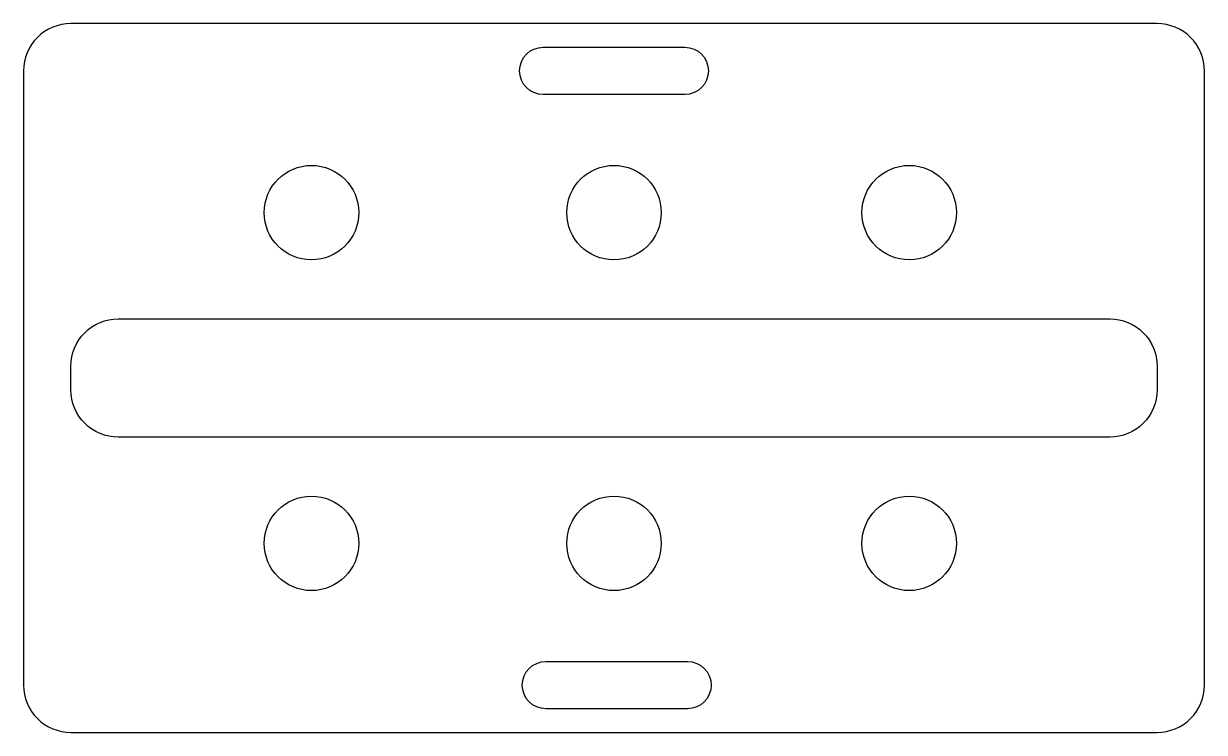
# Model space of a CAD drawing. Header units: millimetres. Extents: x -50 to 0, y 0 to 30.
import ezdxf

# ---------------------------------------------------------------- set-up
doc = ezdxf.new("R2010")
doc.units = ezdxf.units.MM

msp = doc.modelspace()

# ---------------------------------------------------------------- linework, layer by layer
for points in [[(0, 28, 0.414214), (-2, 30), (-48, 30, 0.414214), (-50, 28), (-50, 2, 0.414214), (-48, 0), (-2, 0, 0.414214), (0, 2)], [(-28, 27, -1), (-28, 29), (-22, 29, -1), (-22, 27)], [(-4, 17.5, -0.414214), (-2, 15.5), (-2, 14.5, -0.414214), (-4, 12.5), (-46, 12.5, -0.414214), (-48, 14.5), (-48, 15.5, -0.414214), (-46, 17.5)], [(-21.885, 3, -1), (-21.885, 1), (-27.885, 1, -1), (-27.885, 3)]]:
    msp.add_lwpolyline(points, format="xyb", close=True)
for centre in [(-37.81, 22), (-25, 22), (-12.5, 22), (-37.81, 8), (-25, 8), (-12.5, 8)]:
    msp.add_circle(centre, 2)

doc.saveas('drawing.dxf')
